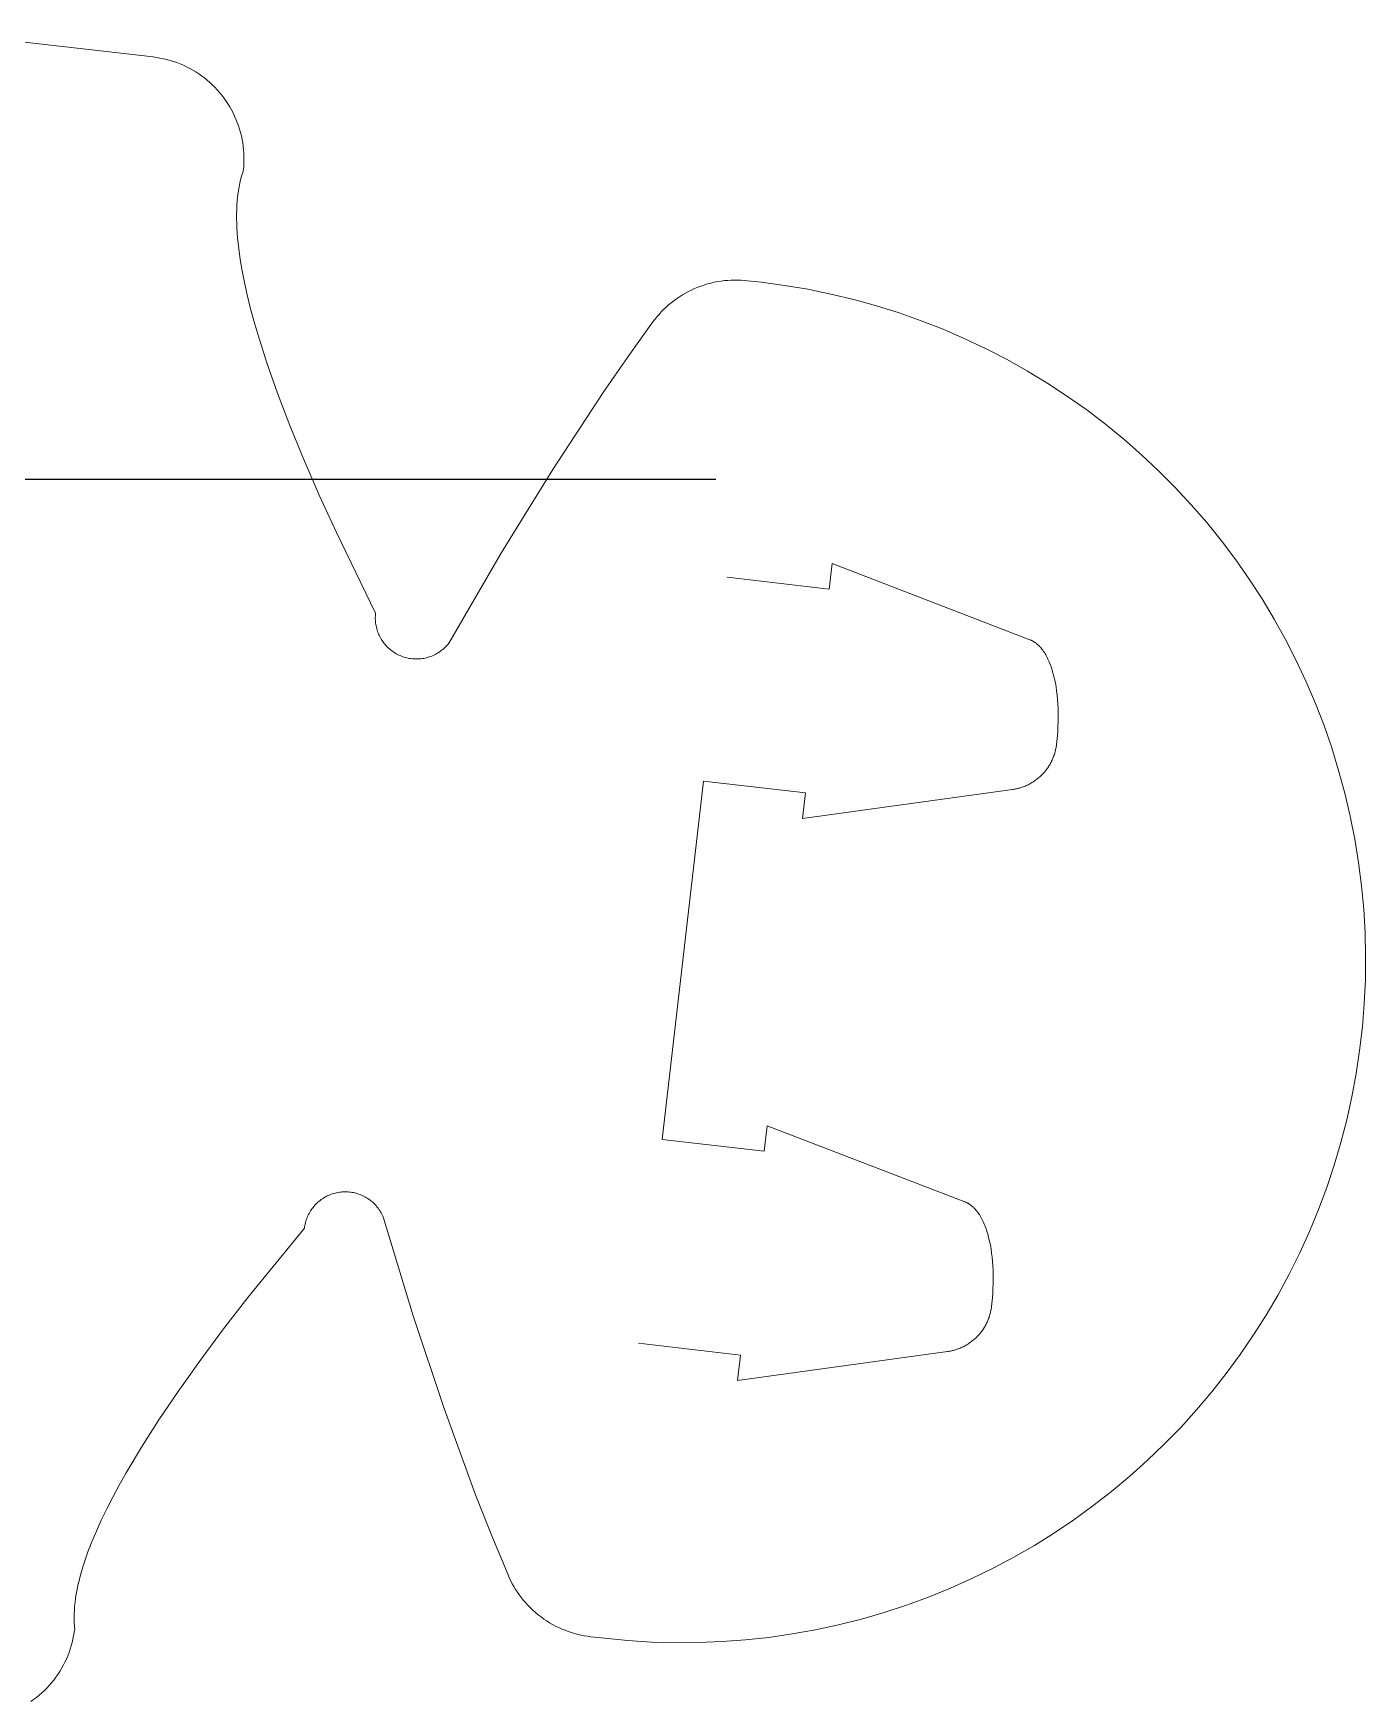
# Model space of a CAD drawing. Header units: millimetres. Extents: x 3958 to 4577, y -3023 to -2712.
# Drawn here: x 4550.98 to 4576.92, y -2828.34 to -2795.85 of the extents above; entities that cross this region are included whole.
import ezdxf

# ---------------------------------------------------------------- set-up
doc = ezdxf.new("R2010")
doc.units = ezdxf.units.MM
doc.header["$MEASUREMENT"] = 0
doc.layers.add('Corte interior', color=5, linetype='Continuous', lineweight=0, true_color=0x0000ff)
doc.layers.add('Layer 02', color=3, linetype='Continuous', lineweight=0, true_color=0x00ff00)
doc.layers.add('Default', color=6, linetype='Continuous', true_color=0xff00ff)

msp = doc.modelspace()

# ---------------------------------------------------------------- linework, layer by layer
at = {"layer": 'Corte interior'}
for p, q in [((4564.488, -2806.444), (4566.475, -2806.674)), ((4566.475, -2806.674), (4566.532, -2806.177)), ((4566.532, -2806.177), (4570.381, -2807.66)), ((4570.381, -2807.66), (4570.39, -2807.663)), ((4570.39, -2807.663), (4570.399, -2807.667)), ((4570.399, -2807.667), (4570.408, -2807.671)), ((4570.408, -2807.671), (4570.417, -2807.675)), ((4570.417, -2807.675), (4570.426, -2807.68)), ((4570.426, -2807.68), (4570.434, -2807.684)), ((4570.434, -2807.684), (4570.443, -2807.689)), ((4570.443, -2807.689), (4570.452, -2807.694)), ((4570.452, -2807.694), (4570.461, -2807.7)), ((4570.461, -2807.7), (4570.469, -2807.705)), ((4570.469, -2807.705), (4570.478, -2807.711)), ((4570.478, -2807.711), (4570.487, -2807.717)), ((4570.487, -2807.717), (4570.495, -2807.723)), ((4570.495, -2807.723), (4570.504, -2807.73)), ((4570.504, -2807.73), (4570.512, -2807.737)), ((4570.512, -2807.737), (4570.521, -2807.744)), ((4570.521, -2807.744), (4570.529, -2807.751)), ((4570.529, -2807.751), (4570.537, -2807.758)), ((4570.537, -2807.758), (4570.546, -2807.766)), ((4570.546, -2807.766), (4570.554, -2807.774)), ((4570.554, -2807.774), (4570.562, -2807.782)), ((4570.562, -2807.782), (4570.57, -2807.79)), ((4570.57, -2807.79), (4570.587, -2807.808)), ((4570.587, -2807.808), (4570.603, -2807.826)), ((4570.603, -2807.826), (4570.618, -2807.846)), ((4570.618, -2807.846), (4570.634, -2807.866)), ((4570.634, -2807.866), (4570.649, -2807.888)), ((4570.649, -2807.888), (4570.664, -2807.91)), ((4570.664, -2807.91), (4570.678, -2807.933)), ((4570.678, -2807.933), (4570.693, -2807.957)), ((4570.693, -2807.957), (4570.707, -2807.983)), ((4570.707, -2807.983), (4570.72, -2808.009)), ((4570.72, -2808.009), (4570.734, -2808.036)), ((4570.734, -2808.036), (4570.747, -2808.064)), ((4570.747, -2808.064), (4570.759, -2808.092)), ((4570.759, -2808.092), (4570.771, -2808.122)), ((4570.771, -2808.122), (4570.783, -2808.153)), ((4570.783, -2808.153), (4570.795, -2808.184)), ((4570.795, -2808.184), (4570.806, -2808.216)), ((4570.806, -2808.216), (4570.816, -2808.249)), ((4570.816, -2808.249), (4570.826, -2808.283)), ((4570.826, -2808.283), (4570.845, -2808.353)), ((4570.845, -2808.353), (4570.863, -2808.425)), ((4570.863, -2808.425), (4570.878, -2808.501)), ((4570.878, -2808.501), (4570.891, -2808.578)), ((4570.891, -2808.578), (4570.903, -2808.658)), ((4570.903, -2808.658), (4570.913, -2808.74)), ((4570.913, -2808.74), (4570.921, -2808.824)), ((4570.921, -2808.824), (4570.927, -2808.909)), ((4570.927, -2808.909), (4570.931, -2808.995)), ((4570.931, -2808.995), (4570.933, -2809.083)), ((4570.933, -2809.083), (4570.933, -2809.171)), ((4570.929, -2809.348), (4570.924, -2809.437)), ((4570.932, -2809.259), (4570.929, -2809.348)), ((4570.933, -2809.171), (4570.932, -2809.259)), ((4570.895, -2809.739), (4570.892, -2809.758)), ((4570.898, -2809.72), (4570.895, -2809.739)), ((4570.9, -2809.701), (4570.898, -2809.72)), ((4570.918, -2809.525), (4570.9, -2809.701)), ((4570.924, -2809.437), (4570.918, -2809.525)), ((4570.785, -2810.064), (4570.775, -2810.082)), ((4570.795, -2810.045), (4570.785, -2810.064)), ((4570.805, -2810.027), (4570.795, -2810.045)), ((4570.814, -2810.008), (4570.805, -2810.027)), ((4570.822, -2809.989), (4570.814, -2810.008)), ((4570.83, -2809.97), (4570.822, -2809.989)), ((4570.838, -2809.951), (4570.83, -2809.97)), ((4570.845, -2809.932), (4570.838, -2809.951)), ((4570.852, -2809.913), (4570.845, -2809.932)), ((4570.859, -2809.893), (4570.852, -2809.913)), ((4570.865, -2809.874), (4570.859, -2809.893)), ((4570.87, -2809.855), (4570.865, -2809.874)), ((4570.875, -2809.836), (4570.87, -2809.855)), ((4570.88, -2809.816), (4570.875, -2809.836)), ((4570.884, -2809.797), (4570.88, -2809.816)), ((4570.888, -2809.778), (4570.884, -2809.797)), ((4570.892, -2809.758), (4570.888, -2809.778)), ((4570.51, -2810.384), (4570.493, -2810.397)), ((4570.527, -2810.371), (4570.51, -2810.384)), ((4570.543, -2810.358), (4570.527, -2810.371)), ((4570.56, -2810.344), (4570.543, -2810.358)), ((4570.576, -2810.33), (4570.56, -2810.344)), ((4570.591, -2810.315), (4570.576, -2810.33)), ((4570.607, -2810.3), (4570.591, -2810.315)), ((4570.622, -2810.285), (4570.607, -2810.3)), ((4570.637, -2810.27), (4570.622, -2810.285)), ((4570.651, -2810.254), (4570.637, -2810.27)), ((4570.665, -2810.238), (4570.651, -2810.254)), ((4570.679, -2810.222), (4570.665, -2810.238)), ((4570.692, -2810.205), (4570.679, -2810.222)), ((4570.705, -2810.188), (4570.692, -2810.205)), ((4570.718, -2810.171), (4570.705, -2810.188)), ((4570.73, -2810.154), (4570.718, -2810.171)), ((4570.742, -2810.136), (4570.73, -2810.154)), ((4570.754, -2810.118), (4570.742, -2810.136)), ((4570.765, -2810.1), (4570.754, -2810.118)), ((4570.775, -2810.082), (4570.765, -2810.1)), ((4564.029, -2810.415), (4563.223, -2817.391)), ((4566.016, -2810.645), (4564.029, -2810.415)), ((4570.044, -2810.577), (4565.958, -2811.142)), ((4565.958, -2811.142), (4566.016, -2810.645)), ((4570.063, -2810.574), (4570.044, -2810.577)), ((4570.082, -2810.571), (4570.063, -2810.574)), ((4570.101, -2810.567), (4570.082, -2810.571)), ((4570.12, -2810.563), (4570.101, -2810.567)), ((4570.139, -2810.559), (4570.12, -2810.563)), ((4570.159, -2810.554), (4570.139, -2810.559)), ((4570.178, -2810.549), (4570.159, -2810.554)), ((4570.197, -2810.543), (4570.178, -2810.549)), ((4570.216, -2810.537), (4570.197, -2810.543)), ((4570.235, -2810.531), (4570.216, -2810.537)), ((4570.254, -2810.524), (4570.235, -2810.531)), ((4570.274, -2810.517), (4570.254, -2810.524)), ((4570.293, -2810.509), (4570.274, -2810.517)), ((4570.311, -2810.501), (4570.293, -2810.509)), ((4570.33, -2810.492), (4570.311, -2810.501)), ((4570.349, -2810.483), (4570.33, -2810.492)), ((4570.367, -2810.474), (4570.349, -2810.483)), ((4570.386, -2810.464), (4570.367, -2810.474)), ((4570.404, -2810.454), (4570.386, -2810.464)), ((4570.422, -2810.443), (4570.404, -2810.454)), ((4570.44, -2810.432), (4570.422, -2810.443)), ((4570.458, -2810.421), (4570.44, -2810.432)), ((4570.475, -2810.409), (4570.458, -2810.421)), ((4570.493, -2810.397), (4570.475, -2810.409)), ((4565.21, -2817.62), (4565.267, -2817.124)), ((4565.267, -2817.124), (4569.116, -2818.606)), ((4563.223, -2817.391), (4565.21, -2817.62)), ((4569.116, -2818.606), (4569.125, -2818.609)), ((4569.125, -2818.609), (4569.134, -2818.613)), ((4569.134, -2818.613), (4569.143, -2818.617)), ((4569.143, -2818.617), (4569.151, -2818.621)), ((4569.151, -2818.621), (4569.16, -2818.626)), ((4569.16, -2818.626), (4569.169, -2818.631)), ((4569.169, -2818.631), (4569.178, -2818.635)), ((4569.178, -2818.635), (4569.187, -2818.641)), ((4569.187, -2818.641), (4569.195, -2818.646)), ((4569.195, -2818.646), (4569.204, -2818.651)), ((4569.204, -2818.651), (4569.213, -2818.657)), ((4569.213, -2818.657), (4569.221, -2818.663)), ((4569.221, -2818.663), (4569.23, -2818.67)), ((4569.23, -2818.67), (4569.238, -2818.676)), ((4569.238, -2818.676), (4569.247, -2818.683)), ((4569.247, -2818.683), (4569.255, -2818.69)), ((4569.255, -2818.69), (4569.264, -2818.697)), ((4569.264, -2818.697), (4569.272, -2818.704)), ((4569.272, -2818.704), (4569.28, -2818.712)), ((4569.28, -2818.712), (4569.289, -2818.72)), ((4569.289, -2818.72), (4569.297, -2818.728)), ((4569.297, -2818.728), (4569.305, -2818.737)), ((4569.305, -2818.737), (4569.321, -2818.754)), ((4569.321, -2818.754), (4569.337, -2818.773)), ((4569.337, -2818.773), (4569.353, -2818.792)), ((4569.353, -2818.792), (4569.368, -2818.813)), ((4569.368, -2818.813), (4569.384, -2818.834)), ((4569.384, -2818.834), (4569.399, -2818.856)), ((4569.399, -2818.856), (4569.413, -2818.88)), ((4569.413, -2818.88), (4569.427, -2818.904)), ((4569.427, -2818.904), (4569.441, -2818.929)), ((4569.441, -2818.929), (4569.455, -2818.955)), ((4569.455, -2818.955), (4569.468, -2818.982)), ((4569.468, -2818.982), (4569.481, -2819.01)), ((4569.481, -2819.01), (4569.494, -2819.039)), ((4569.494, -2819.039), (4569.506, -2819.068)), ((4569.506, -2819.068), (4569.518, -2819.099)), ((4569.518, -2819.099), (4569.529, -2819.13)), ((4569.529, -2819.13), (4569.54, -2819.162)), ((4569.54, -2819.162), (4569.551, -2819.195)), ((4569.551, -2819.195), (4569.561, -2819.229)), ((4569.561, -2819.229), (4569.58, -2819.299)), ((4569.58, -2819.299), (4569.597, -2819.372)), ((4569.597, -2819.372), (4569.613, -2819.447)), ((4569.613, -2819.447), (4569.626, -2819.525)), ((4569.626, -2819.525), (4569.638, -2819.605)), ((4569.638, -2819.605), (4569.648, -2819.687)), ((4569.648, -2819.687), (4569.655, -2819.77)), ((4569.655, -2819.77), (4569.661, -2819.855)), ((4569.661, -2819.855), (4569.665, -2819.942)), ((4569.665, -2819.942), (4569.668, -2820.029)), ((4569.668, -2820.117), (4569.667, -2820.206)), ((4569.668, -2820.029), (4569.668, -2820.117)), ((4569.659, -2820.383), (4569.652, -2820.472)), ((4569.663, -2820.294), (4569.659, -2820.383)), ((4569.667, -2820.206), (4569.663, -2820.294)), ((4569.61, -2820.782), (4569.605, -2820.801)), ((4569.615, -2820.762), (4569.61, -2820.782)), ((4569.619, -2820.743), (4569.615, -2820.762)), ((4569.623, -2820.724), (4569.619, -2820.743)), ((4569.627, -2820.705), (4569.623, -2820.724)), ((4569.63, -2820.686), (4569.627, -2820.705)), ((4569.633, -2820.666), (4569.63, -2820.686)), ((4569.635, -2820.647), (4569.633, -2820.666)), ((4569.652, -2820.472), (4569.635, -2820.647)), ((4569.465, -2821.1), (4569.453, -2821.117)), ((4569.477, -2821.083), (4569.465, -2821.1)), ((4569.488, -2821.065), (4569.477, -2821.083)), ((4569.499, -2821.047), (4569.488, -2821.065)), ((4569.51, -2821.029), (4569.499, -2821.047)), ((4569.52, -2821.01), (4569.51, -2821.029)), ((4569.53, -2820.992), (4569.52, -2821.01)), ((4569.539, -2820.973), (4569.53, -2820.992)), ((4569.548, -2820.954), (4569.539, -2820.973)), ((4569.557, -2820.935), (4569.548, -2820.954)), ((4569.565, -2820.916), (4569.557, -2820.935)), ((4569.573, -2820.897), (4569.565, -2820.916)), ((4569.58, -2820.878), (4569.573, -2820.897)), ((4569.587, -2820.859), (4569.58, -2820.878)), ((4569.593, -2820.84), (4569.587, -2820.859)), ((4569.599, -2820.82), (4569.593, -2820.84)), ((4569.605, -2820.801), (4569.599, -2820.82)), ((4564.75, -2821.591), (4562.764, -2821.362)), ((4569.084, -2821.43), (4569.065, -2821.438)), ((4569.102, -2821.42), (4569.084, -2821.43)), ((4569.121, -2821.41), (4569.102, -2821.42)), ((4569.139, -2821.4), (4569.121, -2821.41)), ((4569.157, -2821.389), (4569.139, -2821.4)), ((4569.175, -2821.378), (4569.157, -2821.389)), ((4569.193, -2821.367), (4569.175, -2821.378)), ((4569.21, -2821.355), (4569.193, -2821.367)), ((4569.227, -2821.343), (4569.21, -2821.355)), ((4569.245, -2821.33), (4569.227, -2821.343)), ((4569.261, -2821.317), (4569.245, -2821.33)), ((4569.278, -2821.304), (4569.261, -2821.317)), ((4569.294, -2821.29), (4569.278, -2821.304)), ((4569.31, -2821.276), (4569.294, -2821.29)), ((4569.326, -2821.262), (4569.31, -2821.276)), ((4569.341, -2821.247), (4569.326, -2821.262)), ((4569.357, -2821.232), (4569.341, -2821.247)), ((4569.371, -2821.216), (4569.357, -2821.232)), ((4569.386, -2821.2), (4569.371, -2821.216)), ((4569.4, -2821.184), (4569.386, -2821.2)), ((4569.414, -2821.168), (4569.4, -2821.184)), ((4569.427, -2821.151), (4569.414, -2821.168)), ((4569.44, -2821.135), (4569.427, -2821.151)), ((4569.453, -2821.117), (4569.44, -2821.135)), ((4568.779, -2821.523), (4564.693, -2822.088)), ((4564.693, -2822.088), (4564.75, -2821.591)), ((4568.798, -2821.52), (4568.779, -2821.523)), ((4568.817, -2821.517), (4568.798, -2821.52)), ((4568.836, -2821.513), (4568.817, -2821.517)), ((4568.855, -2821.509), (4568.836, -2821.513)), ((4568.874, -2821.505), (4568.855, -2821.509)), ((4568.893, -2821.5), (4568.874, -2821.505)), ((4568.913, -2821.495), (4568.893, -2821.5)), ((4568.932, -2821.489), (4568.913, -2821.495)), ((4568.951, -2821.483), (4568.932, -2821.489)), ((4568.97, -2821.477), (4568.951, -2821.483)), ((4568.989, -2821.47), (4568.97, -2821.477)), ((4569.008, -2821.463), (4568.989, -2821.47)), ((4569.027, -2821.455), (4569.008, -2821.463)), ((4569.046, -2821.447), (4569.027, -2821.455)), ((4569.065, -2821.438), (4569.046, -2821.447))]:
    msp.add_line(p, q, dxfattribs=at)
at = {"layer": 'Default'}
msp.add_line((4440.979, -2804.534), (4564.271, -2804.534), dxfattribs=at)
at = {"layer": 'Layer 02'}
for p, q in [((4553.314, -2796.31), (4549.34, -2795.851)), ((4553.381, -2796.319), (4553.314, -2796.31)), ((4553.449, -2796.331), (4553.381, -2796.319)), ((4553.516, -2796.344), (4553.449, -2796.331)), ((4553.582, -2796.36), (4553.516, -2796.344)), ((4553.648, -2796.378), (4553.582, -2796.36)), ((4553.713, -2796.399), (4553.648, -2796.378)), ((4553.778, -2796.421), (4553.713, -2796.399)), ((4553.841, -2796.446), (4553.778, -2796.421)), ((4553.904, -2796.473), (4553.841, -2796.446)), ((4553.966, -2796.502), (4553.904, -2796.473)), ((4554.027, -2796.533), (4553.966, -2796.502)), ((4554.086, -2796.566), (4554.027, -2796.533)), ((4554.145, -2796.601), (4554.086, -2796.566)), ((4554.202, -2796.639), (4554.145, -2796.601)), ((4554.258, -2796.678), (4554.202, -2796.639)), ((4554.313, -2796.719), (4554.258, -2796.678)), ((4554.366, -2796.762), (4554.313, -2796.719)), ((4554.417, -2796.806), (4554.366, -2796.762)), ((4554.468, -2796.853), (4554.417, -2796.806)), ((4554.516, -2796.901), (4554.468, -2796.853)), ((4554.563, -2796.951), (4554.516, -2796.901)), ((4554.608, -2797.002), (4554.563, -2796.951)), ((4554.651, -2797.055), (4554.608, -2797.002)), ((4554.693, -2797.109), (4554.651, -2797.055)), ((4554.732, -2797.164), (4554.693, -2797.109)), ((4554.77, -2797.221), (4554.732, -2797.164)), ((4554.806, -2797.28), (4554.77, -2797.221)), ((4554.84, -2797.339), (4554.806, -2797.28)), ((4554.871, -2797.399), (4554.84, -2797.339)), ((4554.901, -2797.461), (4554.871, -2797.399)), ((4554.928, -2797.523), (4554.901, -2797.461)), ((4554.954, -2797.587), (4554.928, -2797.523)), ((4554.977, -2797.651), (4554.954, -2797.587)), ((4554.998, -2797.716), (4554.977, -2797.651)), ((4555.017, -2797.782), (4554.998, -2797.716)), ((4555.033, -2797.848), (4555.017, -2797.782)), ((4555.047, -2797.915), (4555.033, -2797.848)), ((4555.059, -2797.982), (4555.047, -2797.915)), ((4555.069, -2798.05), (4555.059, -2797.982)), ((4555.076, -2798.118), (4555.069, -2798.05)), ((4555.081, -2798.186), (4555.076, -2798.118)), ((4555.084, -2798.254), (4555.081, -2798.186)), ((4555.082, -2798.391), (4555.084, -2798.322)), ((4555.084, -2798.322), (4555.084, -2798.254)), ((4555.012, -2798.73), (4555.029, -2798.66)), ((4555.029, -2798.66), (4555.039, -2798.626)), ((4555.039, -2798.626), (4555.049, -2798.592)), ((4555.049, -2798.592), (4555.06, -2798.559)), ((4555.06, -2798.559), (4555.071, -2798.527)), ((4555.071, -2798.527), (4555.078, -2798.459)), ((4555.078, -2798.459), (4555.082, -2798.391)), ((4554.96, -2799.032), (4554.97, -2798.953)), ((4554.97, -2798.953), (4554.982, -2798.876)), ((4554.982, -2798.876), (4554.996, -2798.802)), ((4554.996, -2798.802), (4555.012, -2798.73)), ((4554.94, -2799.368), (4554.942, -2799.281)), ((4554.942, -2799.281), (4554.946, -2799.196)), ((4554.946, -2799.196), (4554.952, -2799.112)), ((4554.952, -2799.112), (4554.96, -2799.032)), ((4554.94, -2799.458), (4554.94, -2799.368)), ((4554.942, -2799.55), (4554.94, -2799.458)), ((4554.946, -2799.644), (4554.942, -2799.55)), ((4554.952, -2799.74), (4554.946, -2799.644)), ((4554.96, -2799.839), (4554.952, -2799.74)), ((4554.981, -2800.042), (4554.96, -2799.839)), ((4555.01, -2800.254), (4554.981, -2800.042)), ((4555.048, -2800.475), (4555.01, -2800.254)), ((4555.093, -2800.705), (4555.048, -2800.475)), ((4555.146, -2800.944), (4555.093, -2800.705)), ((4555.207, -2801.191), (4555.146, -2800.944)), ((4563.618, -2800.946), (4563.562, -2800.981)), ((4563.676, -2800.912), (4563.618, -2800.946)), ((4563.735, -2800.88), (4563.676, -2800.912)), ((4563.796, -2800.85), (4563.735, -2800.88)), ((4563.857, -2800.822), (4563.796, -2800.85)), ((4563.919, -2800.796), (4563.857, -2800.822)), ((4563.982, -2800.772), (4563.919, -2800.796)), ((4564.046, -2800.75), (4563.982, -2800.772)), ((4564.11, -2800.731), (4564.046, -2800.75)), ((4564.175, -2800.714), (4564.11, -2800.731)), ((4564.24, -2800.699), (4564.175, -2800.714)), ((4564.305, -2800.686), (4564.24, -2800.699)), ((4564.371, -2800.675), (4564.305, -2800.686)), ((4564.436, -2800.667), (4564.371, -2800.675)), ((4564.502, -2800.661), (4564.436, -2800.667)), ((4564.567, -2800.657), (4564.502, -2800.661)), ((4564.632, -2800.655), (4564.567, -2800.657)), ((4564.696, -2800.655), (4564.632, -2800.655)), ((4564.761, -2800.657), (4564.696, -2800.655)), ((4564.824, -2800.662), (4564.761, -2800.657)), ((4564.887, -2800.668), (4564.824, -2800.662)), ((4565.152, -2800.699), (4564.887, -2800.668)), ((4565.607, -2800.759), (4565.152, -2800.699)), ((4566.06, -2800.835), (4565.607, -2800.759)), ((4566.509, -2800.927), (4566.06, -2800.835)), ((4566.955, -2801.035), (4566.509, -2800.927)), ((4555.275, -2801.447), (4555.207, -2801.191)), ((4563.208, -2801.277), (4563.164, -2801.324)), ((4563.253, -2801.23), (4563.208, -2801.277)), ((4563.301, -2801.185), (4563.253, -2801.23)), ((4563.35, -2801.141), (4563.301, -2801.185)), ((4563.4, -2801.099), (4563.35, -2801.141)), ((4563.453, -2801.058), (4563.4, -2801.099)), ((4563.506, -2801.019), (4563.453, -2801.058)), ((4563.562, -2800.981), (4563.506, -2801.019)), ((4567.398, -2801.157), (4566.955, -2801.035)), ((4567.835, -2801.295), (4567.398, -2801.157)), ((4555.352, -2801.712), (4555.275, -2801.447)), ((4563.044, -2801.472), (4562.562, -2802.143)), ((4563.082, -2801.422), (4563.044, -2801.472)), ((4563.122, -2801.373), (4563.082, -2801.422)), ((4563.164, -2801.324), (4563.122, -2801.373)), ((4568.268, -2801.448), (4567.835, -2801.295)), ((4568.695, -2801.615), (4568.268, -2801.448)), ((4569.116, -2801.798), (4568.695, -2801.615)), ((4555.528, -2802.268), (4555.352, -2801.712)), ((4569.531, -2801.994), (4569.116, -2801.798)), ((4555.737, -2802.859), (4555.528, -2802.268)), ((4562.562, -2802.143), (4562.076, -2802.845)), ((4569.938, -2802.205), (4569.531, -2801.994)), ((4570.338, -2802.43), (4569.938, -2802.205)), ((4570.73, -2802.669), (4570.338, -2802.43)), ((4555.976, -2803.486), (4555.737, -2802.859)), ((4562.076, -2802.845), (4561.094, -2804.342)), ((4571.114, -2802.921), (4570.73, -2802.669)), ((4571.488, -2803.186), (4571.114, -2802.921)), ((4571.854, -2803.463), (4571.488, -2803.186)), ((4556.247, -2804.147), (4555.976, -2803.486)), ((4572.209, -2803.753), (4571.854, -2803.463)), ((4572.554, -2804.056), (4572.209, -2803.753)), ((4556.55, -2804.843), (4556.247, -2804.147)), ((4572.889, -2804.37), (4572.554, -2804.056)), ((4561.094, -2804.342), (4560.097, -2805.963)), ((4573.212, -2804.695), (4572.889, -2804.37)), ((4556.884, -2805.575), (4556.55, -2804.843)), ((4573.525, -2805.032), (4573.212, -2804.695)), ((4573.825, -2805.379), (4573.525, -2805.032)), ((4574.113, -2805.736), (4573.825, -2805.379)), ((4557.646, -2807.143), (4556.884, -2805.575)), ((4574.389, -2806.103), (4574.113, -2805.736)), ((4560.097, -2805.963), (4559.086, -2807.708)), ((4574.651, -2806.479), (4574.389, -2806.103)), ((4574.901, -2806.864), (4574.651, -2806.479)), ((4575.137, -2807.257), (4574.901, -2806.864)), ((4557.641, -2807.226), (4557.642, -2807.199)), ((4557.641, -2807.254), (4557.641, -2807.226)), ((4557.642, -2807.281), (4557.641, -2807.254)), ((4557.642, -2807.199), (4557.643, -2807.171)), ((4557.644, -2807.309), (4557.642, -2807.281)), ((4557.643, -2807.171), (4557.646, -2807.143)), ((4557.647, -2807.336), (4557.644, -2807.309)), ((4557.651, -2807.364), (4557.647, -2807.336)), ((4557.656, -2807.391), (4557.651, -2807.364)), ((4557.662, -2807.418), (4557.656, -2807.391)), ((4557.669, -2807.445), (4557.662, -2807.418)), ((4557.676, -2807.471), (4557.669, -2807.445)), ((4575.36, -2807.658), (4575.137, -2807.257)), ((4557.685, -2807.497), (4557.676, -2807.471)), ((4557.694, -2807.523), (4557.685, -2807.497)), ((4557.705, -2807.549), (4557.694, -2807.523)), ((4557.716, -2807.574), (4557.705, -2807.549)), ((4557.728, -2807.599), (4557.716, -2807.574)), ((4557.741, -2807.623), (4557.728, -2807.599)), ((4557.755, -2807.647), (4557.741, -2807.623)), ((4557.77, -2807.671), (4557.755, -2807.647)), ((4557.785, -2807.694), (4557.77, -2807.671)), ((4557.801, -2807.716), (4557.785, -2807.694)), ((4557.818, -2807.738), (4557.801, -2807.716)), ((4557.836, -2807.759), (4557.818, -2807.738)), ((4557.854, -2807.78), (4557.836, -2807.759)), ((4557.873, -2807.799), (4557.854, -2807.78)), ((4559.034, -2807.773), (4559.015, -2807.793)), ((4559.052, -2807.752), (4559.034, -2807.773)), ((4559.069, -2807.73), (4559.052, -2807.752)), ((4559.086, -2807.708), (4559.069, -2807.73)), ((4575.569, -2808.067), (4575.36, -2807.658)), ((4557.893, -2807.819), (4557.873, -2807.799)), ((4557.914, -2807.837), (4557.893, -2807.819)), ((4557.935, -2807.855), (4557.914, -2807.837)), ((4557.957, -2807.872), (4557.935, -2807.855)), ((4557.979, -2807.889), (4557.957, -2807.872)), ((4558.002, -2807.904), (4557.979, -2807.889)), ((4558.025, -2807.919), (4558.002, -2807.904)), ((4558.049, -2807.933), (4558.025, -2807.919)), ((4558.073, -2807.946), (4558.049, -2807.933)), ((4558.098, -2807.958), (4558.073, -2807.946)), ((4558.123, -2807.97), (4558.098, -2807.958)), ((4558.149, -2807.98), (4558.123, -2807.97)), ((4558.174, -2807.99), (4558.149, -2807.98)), ((4558.201, -2807.998), (4558.174, -2807.99)), ((4558.227, -2808.006), (4558.201, -2807.998)), ((4558.254, -2808.013), (4558.227, -2808.006)), ((4558.281, -2808.019), (4558.254, -2808.013)), ((4558.308, -2808.024), (4558.281, -2808.019)), ((4558.335, -2808.028), (4558.308, -2808.024)), ((4558.363, -2808.032), (4558.335, -2808.028)), ((4558.39, -2808.034), (4558.363, -2808.032)), ((4558.418, -2808.035), (4558.39, -2808.034)), ((4558.445, -2808.035), (4558.418, -2808.035)), ((4558.473, -2808.035), (4558.445, -2808.035)), ((4558.501, -2808.033), (4558.473, -2808.035)), ((4558.528, -2808.031), (4558.501, -2808.033)), ((4558.556, -2808.027), (4558.528, -2808.031)), ((4558.583, -2808.023), (4558.556, -2808.027)), ((4558.61, -2808.017), (4558.583, -2808.023)), ((4558.637, -2808.011), (4558.61, -2808.017)), ((4558.663, -2808.004), (4558.637, -2808.011)), ((4558.69, -2807.996), (4558.663, -2808.004)), ((4558.716, -2807.987), (4558.69, -2807.996)), ((4558.742, -2807.977), (4558.716, -2807.987)), ((4558.767, -2807.966), (4558.742, -2807.977)), ((4558.792, -2807.954), (4558.767, -2807.966)), ((4558.817, -2807.941), (4558.792, -2807.954)), ((4558.841, -2807.928), (4558.817, -2807.941)), ((4558.865, -2807.914), (4558.841, -2807.928)), ((4558.888, -2807.899), (4558.865, -2807.914)), ((4558.91, -2807.883), (4558.888, -2807.899)), ((4558.932, -2807.866), (4558.91, -2807.883)), ((4558.954, -2807.849), (4558.932, -2807.866)), ((4558.975, -2807.831), (4558.954, -2807.849)), ((4558.995, -2807.812), (4558.975, -2807.831)), ((4559.015, -2807.793), (4558.995, -2807.812)), ((4575.763, -2808.483), (4575.569, -2808.067)), ((4575.943, -2808.905), (4575.763, -2808.483)), ((4576.108, -2809.333), (4575.943, -2808.905)), ((4576.258, -2809.767), (4576.108, -2809.333)), ((4576.393, -2810.205), (4576.258, -2809.767)), ((4576.513, -2810.648), (4576.393, -2810.205)), ((4576.618, -2811.095), (4576.513, -2810.648)), ((4576.707, -2811.545), (4576.618, -2811.095)), ((4576.781, -2811.998), (4576.707, -2811.545)), ((4576.839, -2812.453), (4576.781, -2811.998)), ((4576.881, -2812.91), (4576.839, -2812.453)), ((4576.907, -2813.368), (4576.881, -2812.91)), ((4576.918, -2813.827), (4576.907, -2813.368)), ((4576.913, -2814.286), (4576.918, -2813.827)), ((4576.892, -2814.744), (4576.913, -2814.286)), ((4576.855, -2815.201), (4576.892, -2814.744)), ((4576.802, -2815.657), (4576.855, -2815.201)), ((4576.734, -2816.111), (4576.802, -2815.657)), ((4576.65, -2816.562), (4576.734, -2816.111)), ((4576.55, -2817.01), (4576.65, -2816.562)), ((4576.435, -2817.454), (4576.55, -2817.01)), ((4576.305, -2817.894), (4576.435, -2817.454)), ((4576.16, -2818.329), (4576.305, -2817.894)), ((4556.656, -2818.519), (4556.681, -2818.506)), ((4556.681, -2818.506), (4556.705, -2818.493)), ((4556.705, -2818.493), (4556.73, -2818.482)), ((4556.73, -2818.482), (4556.756, -2818.471)), ((4556.756, -2818.471), (4556.781, -2818.461)), ((4556.781, -2818.461), (4556.807, -2818.452)), ((4556.807, -2818.452), (4556.834, -2818.444)), ((4556.834, -2818.444), (4556.86, -2818.436)), ((4556.86, -2818.436), (4556.887, -2818.43)), ((4556.887, -2818.43), (4556.914, -2818.425)), ((4556.914, -2818.425), (4556.942, -2818.42)), ((4556.942, -2818.42), (4556.969, -2818.417)), ((4556.969, -2818.417), (4556.997, -2818.414)), ((4556.997, -2818.414), (4557.024, -2818.413)), ((4557.024, -2818.413), (4557.052, -2818.412)), ((4557.052, -2818.412), (4557.079, -2818.412)), ((4557.079, -2818.412), (4557.107, -2818.414)), ((4557.107, -2818.414), (4557.135, -2818.416)), ((4557.135, -2818.416), (4557.162, -2818.419)), ((4557.162, -2818.419), (4557.189, -2818.423)), ((4557.189, -2818.423), (4557.216, -2818.428)), ((4557.216, -2818.428), (4557.243, -2818.434)), ((4557.243, -2818.434), (4557.27, -2818.441)), ((4557.27, -2818.441), (4557.297, -2818.449)), ((4557.297, -2818.449), (4557.323, -2818.458)), ((4557.323, -2818.458), (4557.349, -2818.467)), ((4557.349, -2818.467), (4557.374, -2818.478)), ((4557.374, -2818.478), (4557.399, -2818.489)), ((4557.399, -2818.489), (4557.424, -2818.502)), ((4557.424, -2818.502), (4557.448, -2818.515)), ((4575.999, -2818.759), (4576.16, -2818.329)), ((4556.34, -2818.857), (4556.352, -2818.832)), ((4556.352, -2818.832), (4556.366, -2818.808)), ((4556.366, -2818.808), (4556.38, -2818.784)), ((4556.38, -2818.784), (4556.395, -2818.761)), ((4556.395, -2818.761), (4556.411, -2818.739)), ((4556.411, -2818.739), (4556.428, -2818.717)), ((4556.428, -2818.717), (4556.445, -2818.695)), ((4556.445, -2818.695), (4556.464, -2818.675)), ((4556.464, -2818.675), (4556.483, -2818.655)), ((4556.483, -2818.655), (4556.502, -2818.635)), ((4556.502, -2818.635), (4556.522, -2818.616)), ((4556.522, -2818.616), (4556.543, -2818.598)), ((4556.543, -2818.598), (4556.565, -2818.581)), ((4556.565, -2818.581), (4556.587, -2818.564)), ((4556.587, -2818.564), (4556.61, -2818.548)), ((4556.61, -2818.548), (4556.633, -2818.533)), ((4556.633, -2818.533), (4556.656, -2818.519)), ((4557.448, -2818.515), (4557.472, -2818.529)), ((4557.472, -2818.529), (4557.496, -2818.544)), ((4557.496, -2818.544), (4557.518, -2818.559)), ((4557.518, -2818.559), (4557.541, -2818.575)), ((4557.541, -2818.575), (4557.562, -2818.593)), ((4557.562, -2818.593), (4557.583, -2818.61)), ((4557.583, -2818.61), (4557.604, -2818.629)), ((4557.604, -2818.629), (4557.624, -2818.648)), ((4557.624, -2818.648), (4557.643, -2818.668)), ((4557.643, -2818.668), (4557.661, -2818.689)), ((4557.661, -2818.689), (4557.679, -2818.71)), ((4557.679, -2818.71), (4557.696, -2818.732)), ((4557.696, -2818.732), (4557.712, -2818.754)), ((4557.712, -2818.754), (4557.728, -2818.777)), ((4557.728, -2818.777), (4557.742, -2818.8)), ((4557.742, -2818.8), (4557.756, -2818.824)), ((4557.756, -2818.824), (4557.769, -2818.849)), ((4575.824, -2819.184), (4575.999, -2818.759)), ((4555.162, -2820.473), (4556.262, -2819.12)), ((4556.262, -2819.12), (4556.265, -2819.093)), ((4556.265, -2819.093), (4556.27, -2819.066)), ((4556.27, -2819.066), (4556.275, -2819.039)), ((4556.275, -2819.039), (4556.282, -2819.012)), ((4556.282, -2819.012), (4556.289, -2818.985)), ((4556.289, -2818.985), (4556.297, -2818.959)), ((4556.297, -2818.959), (4556.307, -2818.933)), ((4556.307, -2818.933), (4556.317, -2818.907)), ((4556.317, -2818.907), (4556.328, -2818.882)), ((4556.328, -2818.882), (4556.34, -2818.857)), ((4557.769, -2818.849), (4557.781, -2818.874)), ((4557.781, -2818.874), (4557.792, -2818.899)), ((4557.792, -2818.899), (4558.379, -2820.829)), ((4575.635, -2819.602), (4575.824, -2819.184)), ((4575.431, -2820.013), (4575.635, -2819.602)), ((4575.213, -2820.416), (4575.431, -2820.013)), ((4574.981, -2820.813), (4575.213, -2820.416)), ((4554.669, -2821.109), (4555.162, -2820.473)), ((4554.216, -2821.719), (4554.669, -2821.109)), ((4558.379, -2820.829), (4558.979, -2822.634)), ((4574.736, -2821.2), (4574.981, -2820.813)), ((4574.478, -2821.579), (4574.736, -2821.2)), ((4553.801, -2822.301), (4554.216, -2821.719)), ((4574.206, -2821.949), (4574.478, -2821.579)), ((4573.922, -2822.31), (4574.206, -2821.949)), ((4553.425, -2822.856), (4553.801, -2822.301)), ((4573.626, -2822.66), (4573.922, -2822.31)), ((4558.979, -2822.634), (4559.594, -2824.316)), ((4573.318, -2823), (4573.626, -2822.66)), ((4553.088, -2823.384), (4553.425, -2822.856)), ((4572.998, -2823.329), (4573.318, -2823)), ((4552.789, -2823.885), (4553.088, -2823.384)), ((4572.667, -2823.647), (4572.998, -2823.329)), ((4572.325, -2823.953), (4572.667, -2823.647)), ((4552.654, -2824.125), (4552.789, -2823.885)), ((4571.973, -2824.248), (4572.325, -2823.953)), ((4552.413, -2824.586), (4552.528, -2824.359)), ((4552.528, -2824.359), (4552.654, -2824.125)), ((4559.594, -2824.316), (4559.907, -2825.11)), ((4571.611, -2824.53), (4571.973, -2824.248)), ((4552.307, -2824.806), (4552.413, -2824.586)), ((4571.24, -2824.799), (4571.611, -2824.53)), ((4552.211, -2825.02), (4552.307, -2824.806)), ((4570.859, -2825.055), (4571.24, -2824.799)), ((4552.047, -2825.426), (4552.124, -2825.226)), ((4552.124, -2825.226), (4552.211, -2825.02)), ((4559.907, -2825.11), (4560.224, -2825.873)), ((4570.072, -2825.528), (4570.47, -2825.298)), ((4570.47, -2825.298), (4570.859, -2825.055)), ((4551.95, -2825.714), (4551.98, -2825.62)), ((4551.98, -2825.62), (4552.047, -2825.426)), ((4569.667, -2825.743), (4570.072, -2825.528)), ((4551.853, -2826.073), (4551.874, -2825.986)), ((4551.874, -2825.986), (4551.897, -2825.897)), ((4551.897, -2825.897), (4551.922, -2825.806)), ((4551.922, -2825.806), (4551.95, -2825.714)), ((4560.224, -2825.873), (4560.249, -2825.931)), ((4560.249, -2825.931), (4560.277, -2825.988)), ((4568.836, -2826.132), (4569.255, -2825.945)), ((4569.255, -2825.945), (4569.667, -2825.743)), ((4551.807, -2826.325), (4551.82, -2826.243)), ((4551.82, -2826.243), (4551.835, -2826.159)), ((4551.835, -2826.159), (4551.853, -2826.073)), ((4560.277, -2825.988), (4560.306, -2826.045)), ((4560.306, -2826.045), (4560.338, -2826.101)), ((4560.338, -2826.101), (4560.372, -2826.157)), ((4560.372, -2826.157), (4560.408, -2826.211)), ((4560.408, -2826.211), (4560.445, -2826.265)), ((4560.445, -2826.265), (4560.485, -2826.318)), ((4567.98, -2826.462), (4568.411, -2826.304)), ((4568.411, -2826.304), (4568.836, -2826.132)), ((4551.778, -2826.637), (4551.782, -2826.562)), ((4551.782, -2826.562), (4551.788, -2826.484)), ((4551.788, -2826.484), (4551.796, -2826.406)), ((4551.796, -2826.406), (4551.807, -2826.325)), ((4560.485, -2826.318), (4560.527, -2826.37)), ((4560.527, -2826.37), (4560.57, -2826.42)), ((4560.57, -2826.42), (4560.615, -2826.469)), ((4560.615, -2826.469), (4560.662, -2826.517)), ((4560.662, -2826.517), (4560.711, -2826.563)), ((4560.711, -2826.563), (4560.761, -2826.608)), ((4560.761, -2826.608), (4560.813, -2826.651)), ((4567.103, -2826.733), (4567.544, -2826.605)), ((4567.544, -2826.605), (4567.98, -2826.462)), ((4551.777, -2826.711), (4551.778, -2826.637)), ((4551.779, -2826.783), (4551.777, -2826.711)), ((4551.78, -2826.819), (4551.779, -2826.783)), ((4551.782, -2826.854), (4551.78, -2826.819)), ((4551.78, -2826.99), (4551.789, -2826.922)), ((4551.785, -2826.888), (4551.782, -2826.854)), ((4551.789, -2826.922), (4551.785, -2826.888)), ((4560.813, -2826.651), (4560.867, -2826.692)), ((4560.867, -2826.692), (4560.921, -2826.732)), ((4560.921, -2826.732), (4560.977, -2826.769)), ((4560.977, -2826.769), (4561.034, -2826.805)), ((4561.034, -2826.805), (4561.092, -2826.838)), ((4561.092, -2826.838), (4561.151, -2826.87)), ((4561.151, -2826.87), (4561.211, -2826.899)), ((4561.211, -2826.899), (4561.272, -2826.927)), ((4561.272, -2826.927), (4561.334, -2826.952)), ((4561.334, -2826.952), (4561.395, -2826.975)), ((4565.758, -2827.023), (4566.21, -2826.942)), ((4566.21, -2826.942), (4566.658, -2826.845)), ((4566.658, -2826.845), (4567.103, -2826.733)), ((4551.7, -2827.322), (4551.721, -2827.257)), ((4551.721, -2827.257), (4551.739, -2827.191)), ((4551.739, -2827.191), (4551.755, -2827.124)), ((4551.755, -2827.124), (4551.768, -2827.057)), ((4551.768, -2827.057), (4551.78, -2826.99)), ((4561.395, -2826.975), (4561.458, -2826.996)), ((4561.458, -2826.996), (4561.52, -2827.015)), ((4561.52, -2827.015), (4561.583, -2827.031)), ((4561.583, -2827.031), (4561.646, -2827.046)), ((4561.646, -2827.046), (4561.709, -2827.058)), ((4561.709, -2827.058), (4561.772, -2827.069)), ((4561.772, -2827.069), (4561.834, -2827.077)), ((4561.834, -2827.077), (4562.1, -2827.108)), ((4562.1, -2827.108), (4562.556, -2827.152)), ((4562.556, -2827.152), (4563.014, -2827.181)), ((4563.014, -2827.181), (4563.473, -2827.195)), ((4563.473, -2827.195), (4563.932, -2827.192)), ((4563.932, -2827.192), (4564.39, -2827.173)), ((4564.39, -2827.173), (4564.848, -2827.139)), ((4564.848, -2827.139), (4565.304, -2827.089)), ((4565.304, -2827.089), (4565.758, -2827.023)), ((4551.566, -2827.635), (4551.597, -2827.574)), ((4551.597, -2827.574), (4551.626, -2827.513)), ((4551.626, -2827.513), (4551.653, -2827.45)), ((4551.653, -2827.45), (4551.678, -2827.386)), ((4551.678, -2827.386), (4551.7, -2827.322)), ((4551.337, -2827.974), (4551.38, -2827.921)), ((4551.38, -2827.921), (4551.421, -2827.867)), ((4551.421, -2827.867), (4551.46, -2827.811)), ((4551.46, -2827.811), (4551.497, -2827.753)), ((4551.497, -2827.753), (4551.533, -2827.695)), ((4551.533, -2827.695), (4551.566, -2827.635)), ((4550.99, -2828.301), (4551.044, -2828.26)), ((4551.044, -2828.26), (4551.097, -2828.217)), ((4551.097, -2828.217), (4551.148, -2828.171)), ((4551.148, -2828.171), (4551.198, -2828.125)), ((4551.198, -2828.125), (4551.246, -2828.076)), ((4551.246, -2828.076), (4551.292, -2828.026)), ((4551.292, -2828.026), (4551.337, -2827.974)), ((4550.934, -2828.341), (4550.99, -2828.301))]:
    msp.add_line(p, q, dxfattribs=at)

doc.saveas('drawing.dxf')
